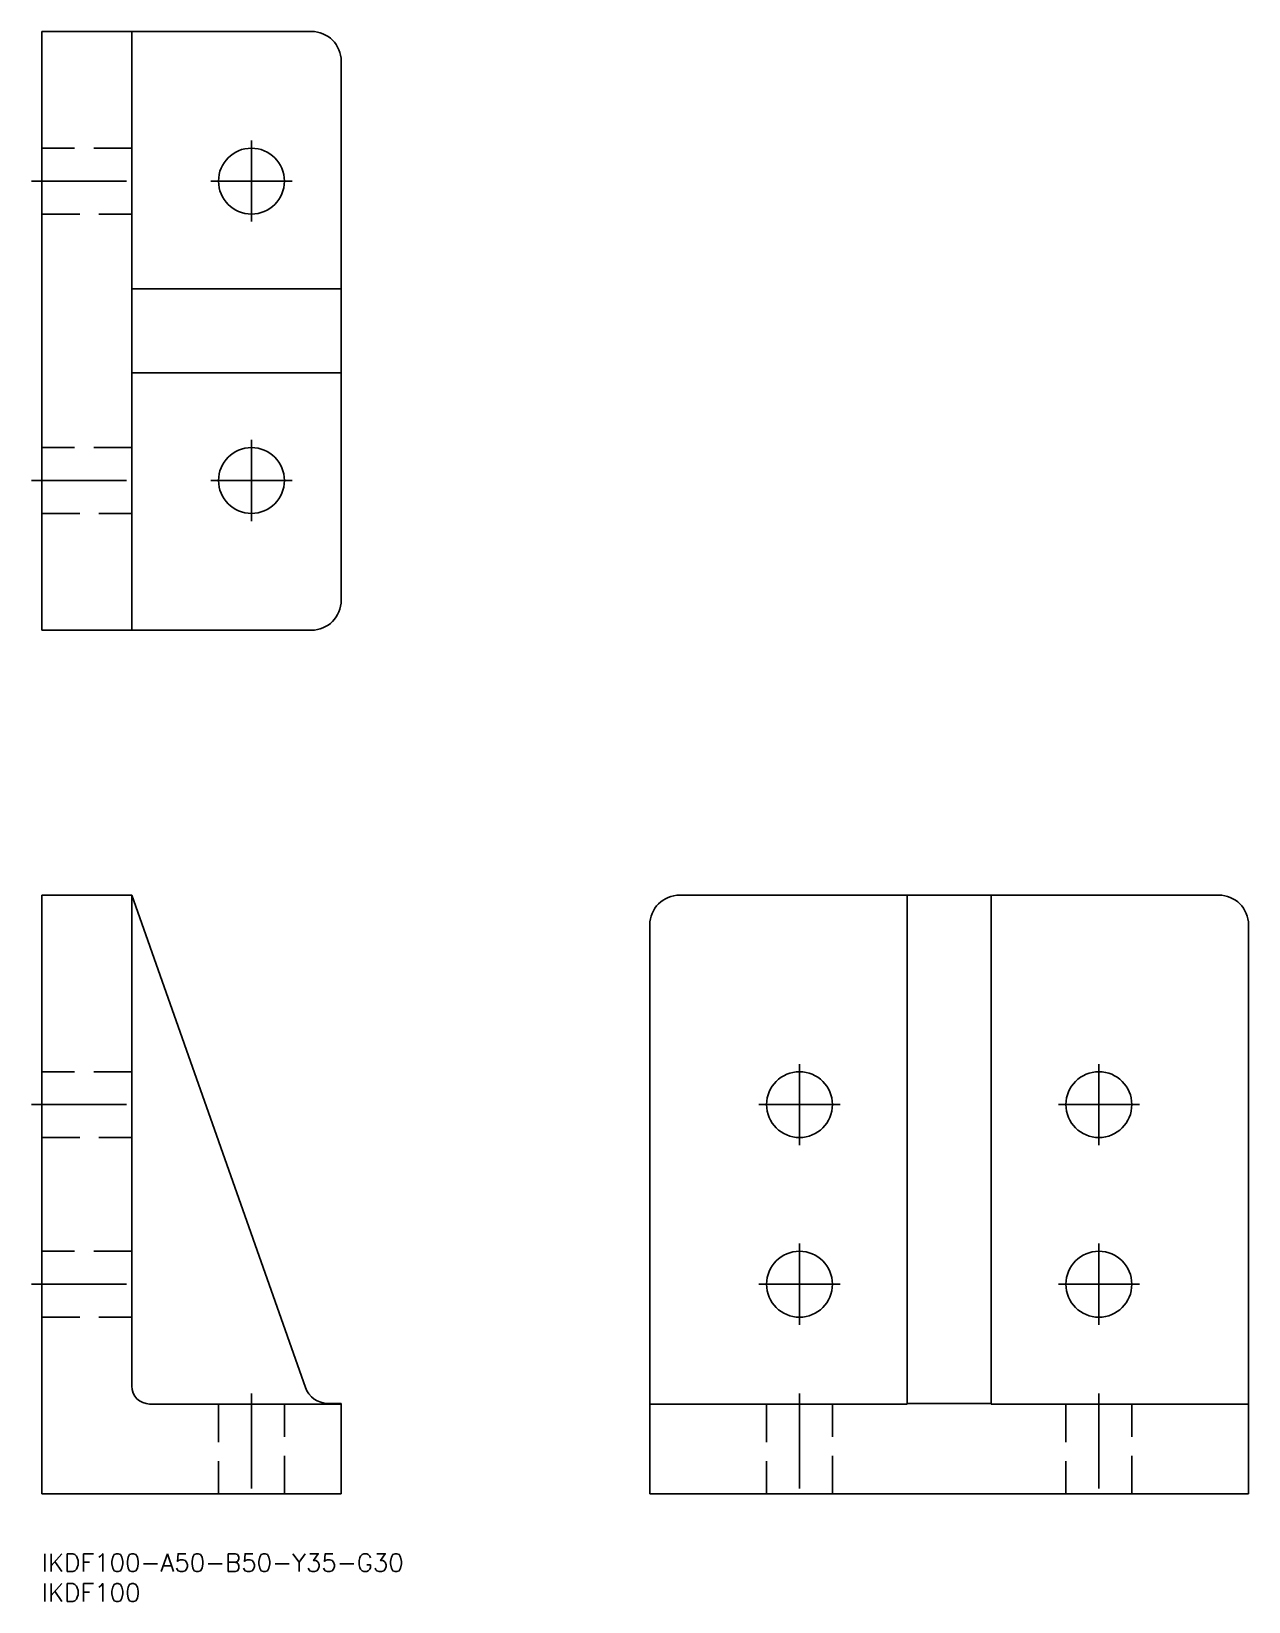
# Model space of a CAD drawing. Extents: x -2 to 202, y -8 to 254.
import ezdxf

# ---------------------------------------------------------------- set-up
doc = ezdxf.new("R2010")
doc.units = 0
doc.header["$LTSCALE"] = 0.5
doc.linetypes.add('CENTER', pattern=[50.8, 31.75, -6.35, 6.35, -6.35])
doc.linetypes.add('DASHED', pattern=[19.05, 12.7, -6.35])
for name, color, linetype in [('MSM_CENTER', 1, 'CENTER'), ('MSM_CONTINUOUS', 7, 'CONTINUOUS'), ('MSM_DASHED', 4, 'DASHED'), ('MSM_PART_NUMBER', 7, 'CONTINUOUS')]:
    doc.layers.add(name, color=color, linetype=linetype)
doc.styles.get("Standard").update_dxf_attribs({"font": 'txt.shx', "height": 3, "bigfont": 'bigfont.shx'})

# ---------------------------------------------------------------- blocks, each defined once
blk = doc.blocks.new('*U32')
at = {"layer": 'MSM_PART_NUMBER'}
blk.add_text('IKDF100-A50-B50-Y35-G30', height=3, dxfattribs=at).set_placement((0, -3))
blk = doc.blocks.new('*U33')
at = {"layer": 'MSM_PART_NUMBER'}
blk.add_text('IKDF100', height=3, dxfattribs=at).set_placement((0, -8))

msp = doc.modelspace()

# ---------------------------------------------------------------- linework, layer by layer
at = {"layer": 'MSM_CENTER'}
for p, q in [((35, 222.47), (35, 236.02)), ((-1.75, 229.24), (16.75, 229.24)), ((28.23, 229.24), (41.78, 229.24)), ((35, 172.47), (35, 186.02)), ((-1.75, 179.24), (16.75, 179.24)), ((28.23, 179.24), (41.78, 179.24)), ((126.53, 68.22), (126.53, 81.78)), ((176.53, 68.22), (176.53, 81.78)), ((-1.75, 75), (16.75, 75)), ((119.76, 75), (133.31, 75)), ((169.76, 75), (183.31, 75)), ((126.53, 38.23), (126.53, 51.78)), ((176.53, 38.23), (176.53, 51.78)), ((-1.75, 45), (16.75, 45)), ((119.76, 45), (133.31, 45)), ((169.76, 45), (183.31, 45)), ((35, 26.75), (35, 8.25)), ((126.53, 26.75), (126.53, 8.25)), ((176.53, 26.75), (176.53, 8.25))]:
    msp.add_line(p, q, dxfattribs=at)
at = {"layer": 'MSM_CONTINUOUS'}
for p, q in [((45, 254.24), (0, 254.24)), ((0, 154.24), (0, 254.24)), ((15, 254.24), (15, 154.24)), ((50, 159.24), (50, 249.24)), ((50, 211.24), (15, 211.24)), ((50, 197.24), (15, 197.24)), ((45, 154.24), (0, 154.24)), ((15, 110), (0, 110)), ((0, 10), (0, 110)), ((44.02, 27.77), (15, 110)), ((15, 110), (15, 28)), ((106.53, 110), (196.53, 110)), ((144.53, 25), (144.53, 110)), ((158.53, 25), (158.53, 110)), ((101.53, 105), (101.53, 10)), ((201.53, 105), (201.53, 10)), ((50, 25), (18, 25)), ((50, 25.1), (47.79, 25.1)), ((50, 10), (50, 25.1)), ((101.53, 25), (144.53, 25)), ((144.53, 25.1), (158.53, 25.1)), ((158.53, 25), (201.53, 25)), ((0, 10), (50, 10)), ((201.53, 10), (101.53, 10))]:
    msp.add_line(p, q, dxfattribs=at)
for centre in [(35, 229.24), (35, 179.24), (126.53, 75), (176.53, 75), (126.53, 45), (176.53, 45)]:
    msp.add_circle(centre, 5.5, dxfattribs=at)
for centre, radius, start, end in [((45, 249.24), 5, 0, 90), ((45, 159.24), 5, 270, 0), ((106.53, 105), 5, 90, 180), ((196.53, 105), 5, 0, 90), ((18, 28), 3, 180, 270), ((47.79, 29.1), 4, 199.44, 270)]:
    msp.add_arc(centre, radius, start, end, dxfattribs=at)
at = {"layer": 'MSM_DASHED'}
for p, q in [((15, 234.74), (0, 234.74)), ((0, 223.74), (15, 223.74)), ((15, 184.74), (0, 184.74)), ((0, 173.74), (15, 173.74)), ((15, 80.5), (0, 80.5)), ((0, 69.5), (15, 69.5)), ((15, 50.5), (0, 50.5)), ((0, 39.5), (15, 39.5)), ((29.5, 25), (29.5, 10)), ((40.5, 10), (40.5, 25)), ((121.03, 25), (121.03, 10)), ((132.03, 10), (132.03, 25)), ((171.03, 25), (171.03, 10)), ((182.03, 10), (182.03, 25))]:
    msp.add_line(p, q, dxfattribs=at)

# ---------------------------------------------------------------- block references
at = {"layer": 'MSM_CONTINUOUS'}
for name in ['*U32', '*U33']:
    msp.add_blockref(name, (0, 0), dxfattribs=at)

doc.saveas('drawing.dxf')
